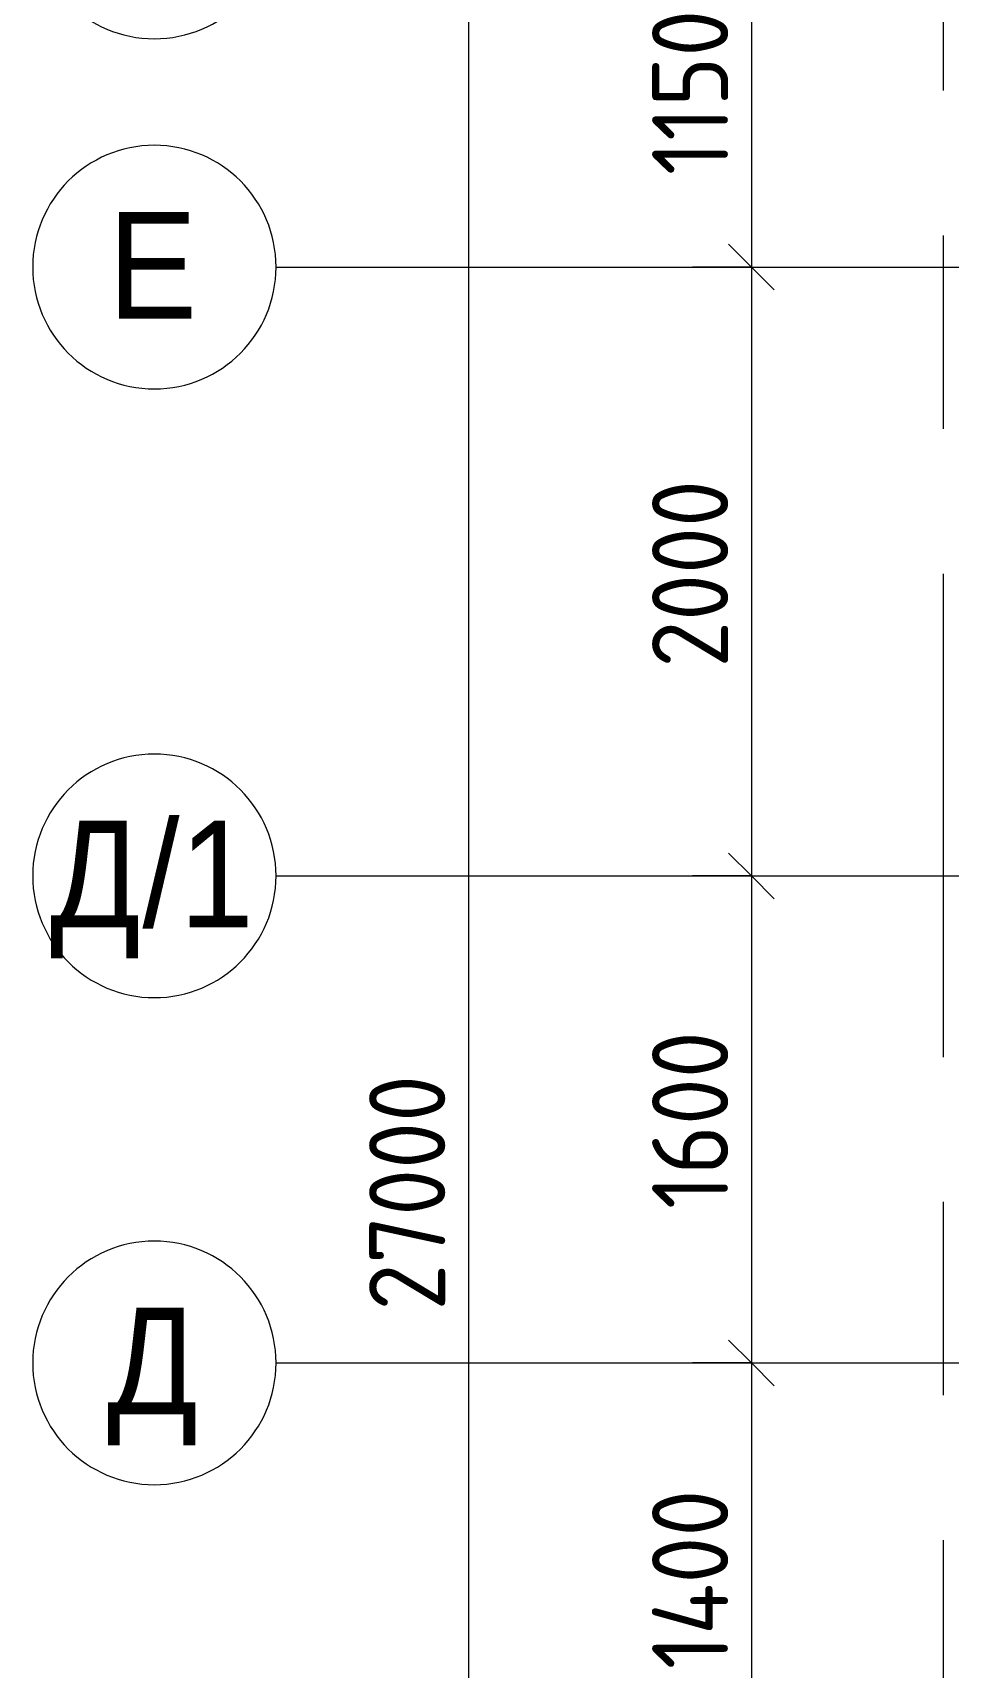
# Model space of a CAD drawing. Header units: millimetres. Extents: x 81566 to 292854, y -8553 to 29000.
# Drawn here: x 81566 to 84575, y 12400 to 17770 of the extents above; entities that cross this region are included whole.
import ezdxf

# ---------------------------------------------------------------- set-up
doc = ezdxf.new("R2010")
doc.units = ezdxf.units.MM
doc.linetypes.add('Осевая', pattern=[3175, 635, -476.25, 1587.5, -476.25])
for name, color, linetype, lineweight in [('A-ANNO-DIMS', 7, 'Continuous', 9), ('A-ANNO-DIMS-100', 7, 'Continuous', 9), ('Оси', 7, 'Continuous', 9), ('Оси-1', 7, 'Continuous', 20), ('Оси-2', 7, 'Осевая', 9)]:
    doc.layers.add(name, color=color, linetype=linetype, lineweight=lineweight)
doc.styles.add('Arial', font='arial.ttf', dxfattribs={"width": 0.9, "height": 350})
doc.styles.add('ISOCPEUR', font='isocpeur.ttf', dxfattribs={"width": 0.9, "height": 250})
doc.dimstyles.new('ISO-2_5_0_9К_БОЛЬШОЙ', dxfattribs={"dimscale": 304.8, "dimtxt": 248.995294, "dimasz": 0.492126, "dimexe": 0.393701, "dimexo": 0.984252, "dimgap": 0, "dimtad": 1, "dimdec": 0, "dimrnd": 10, "dimzin": 0, "dimdsep": 46, "dimtxsty": 'ISOCPEUR', "dimblk1": 'OBLIQUE', "dimblk2": 'OBLIQUE', "dimsah": 1, "dimcen": 0.09, "dimdle": 0.393701, "dimazin": 0, "dimtfac": 1, "dimtdec": 4, "dimtix": 1, "dimtmove": 0, "dimatfit": 3, "dimfxl": 1, "dimtvp": 1, "dimtolj": 1, "dimtzin": 0, "dimarcsym": 2})
doc.dimstyles.new('ISO-2_5_0_9К_БОЛЬШОЙ_1', dxfattribs={"dimscale": 304.8, "dimtxt": 248.995294, "dimasz": 0.492126, "dimexe": 0.393701, "dimexo": 0.984252, "dimgap": 0, "dimtad": 1, "dimdec": 0, "dimrnd": 10, "dimzin": 0, "dimdsep": 46, "dimtxsty": 'ISOCPEUR', "dimblk1": 'OBLIQUE', "dimblk2": 'OBLIQUE', "dimsah": 1, "dimcen": 0.09, "dimdle": 0.393701, "dimazin": 0, "dimtfac": 1, "dimtdec": 4, "dimtix": 1, "dimtmove": 2, "dimatfit": 3, "dimfxl": 1, "dimtvp": 1, "dimtolj": 1, "dimtzin": 0, "dimarcsym": 2})

# ---------------------------------------------------------------- blocks, each defined once
blk = doc.blocks.new('Ось сетки - D8-29747960-План расстановки мебели и оборудования 2 этажа в осях 23-33')
at = {"layer": 'Оси-1'}
for start, end in [(360, 180), (180, 360)]:
    blk.add_arc((0, 0), 4, start, end, dxfattribs=at)
blk = doc.blocks.new('DIMBLOCK4-План расстановки мебели и оборудования 2 этажа в осях 23-33')
at = {"layer": 'A-ANNO-DIMS-100', "lineweight": 20}
for p, q in [((83928.2, 18150), (83853.2, 18225)), ((83928.2, 18150), (84003.2, 18075)), ((83928.2, 17000), (83853.2, 17075)), ((83928.2, 17000), (84003.2, 16925))]:
    blk.add_line(p, q, dxfattribs=at)
at = {"layer": 'A-ANNO-DIMS-100'}
for p, q in [((83734.3, 18150), (84048.2, 18150)), ((83928.2, 18150), (83734.3, 18150)), ((83928.2, 18150), (83928.2, 17000)), ((83734.3, 17000), (84048.2, 17000)), ((83928.2, 17000), (83734.3, 17000))]:
    blk.add_line(p, q, dxfattribs=at)
at = {"layer": 'A-ANNO-DIMS-100', "color": 0, "insert": (83601.6, 17302.1), "char_height": 250, "width": 655.049, "attachment_point": 1, "rotation": 90, "line_spacing_factor": 1.149209, "style": 'ISOCPEUR'}
blk.add_mtext('1150', dxfattribs=at)
blk = doc.blocks.new('_Oblique')
at = {"color": 0, "linetype": 'ByBlock', "lineweight": -2}
blk.add_line((-0.5, -0.5), (0.5, 0.5), dxfattribs=at)
blk = doc.blocks.new('DIMBLOCK5-План расстановки мебели и оборудования 2 этажа в осях 23-33')
at = {"layer": 'A-ANNO-DIMS-100', "lineweight": 20}
for p, q in [((83928.2, 17000), (83853.2, 17075)), ((83928.2, 17000), (84003.2, 16925)), ((83928.2, 15000), (83853.2, 15075)), ((83928.2, 15000), (84003.2, 14925))]:
    blk.add_line(p, q, dxfattribs=at)
at = {"layer": 'A-ANNO-DIMS-100'}
for p, q in [((83734.3, 17000), (84048.2, 17000)), ((83928.2, 17000), (83734.3, 17000)), ((83928.2, 17000), (83928.2, 15000)), ((83734.3, 15000), (84048.2, 15000)), ((83928.2, 15000), (83734.3, 15000))]:
    blk.add_line(p, q, dxfattribs=at)
at = {"layer": 'A-ANNO-DIMS-100', "color": 0, "insert": (83601.6, 15684), "char_height": 250, "width": 758.478, "attachment_point": 1, "rotation": 90, "line_spacing_factor": 1.149209, "style": 'ISOCPEUR'}
blk.add_mtext('2000', dxfattribs=at)
blk = doc.blocks.new('DIMBLOCK6-План расстановки мебели и оборудования 2 этажа в осях 23-33')
at = {"layer": 'A-ANNO-DIMS-100', "lineweight": 20}
for p, q in [((83928.2, 15000), (83853.2, 15075)), ((83928.2, 15000), (84003.2, 14925)), ((83928.2, 13400), (83853.2, 13475)), ((83928.2, 13400), (84003.2, 13325))]:
    blk.add_line(p, q, dxfattribs=at)
at = {"layer": 'A-ANNO-DIMS-100'}
for p, q in [((83734.3, 15000), (84048.2, 15000)), ((83928.2, 15000), (83734.3, 15000)), ((83928.2, 15000), (83928.2, 13400)), ((83734.3, 13400), (84048.2, 13400)), ((83928.2, 13400), (83734.3, 13400))]:
    blk.add_line(p, q, dxfattribs=at)
at = {"layer": 'A-ANNO-DIMS-100', "color": 0, "insert": (83601.6, 13905.5), "char_height": 250, "width": 706.764, "attachment_point": 1, "rotation": 90, "line_spacing_factor": 1.149209, "style": 'ISOCPEUR'}
blk.add_mtext('1600', dxfattribs=at)
blk = doc.blocks.new('DIMBLOCK7-План расстановки мебели и оборудования 2 этажа в осях 23-33')
at = {"layer": 'A-ANNO-DIMS-100', "lineweight": 20}
for p, q in [((83928.2, 13400), (83853.2, 13475)), ((83928.2, 13400), (84003.2, 13325)), ((83928.2, 12000), (83853.2, 12075)), ((83928.2, 12000), (84003.2, 11925))]:
    blk.add_line(p, q, dxfattribs=at)
at = {"layer": 'A-ANNO-DIMS-100'}
for p, q in [((83734.3, 13400), (84048.2, 13400)), ((83928.2, 13400), (83734.3, 13400)), ((83928.2, 13400), (83928.2, 12000)), ((83734.3, 12000), (84048.2, 12000)), ((83928.2, 12000), (83734.3, 12000))]:
    blk.add_line(p, q, dxfattribs=at)
at = {"layer": 'A-ANNO-DIMS-100', "color": 0, "insert": (83601.6, 12393.5), "char_height": 250, "width": 735.494, "attachment_point": 1, "rotation": 90, "line_spacing_factor": 1.149209, "style": 'ISOCPEUR'}
blk.add_mtext('1400', dxfattribs=at)
blk = doc.blocks.new('DIMBLOCK13-План расстановки мебели и оборудования 2 этажа в осях 23-33')
at = {"layer": 'A-ANNO-DIMS-100'}
for p, q in [((82998.3, 27120), (82998.3, -120)), ((82804.3, 27000), (83118.3, 27000)), ((82998.3, 27000), (82804.3, 27000)), ((82804.3, 0), (83118.3, 0)), ((82998.3, 0), (82804.3, 0))]:
    blk.add_line(p, q, dxfattribs=at)
at = {"layer": 'A-ANNO-DIMS-100', "lineweight": 20}
for p, q in [((82998.3, 27000), (82923.3, 27075)), ((82998.3, 27000), (83073.3, 26925)), ((82998.3, 0), (82923.3, 75)), ((82998.3, 0), (83073.3, -75))]:
    blk.add_line(p, q, dxfattribs=at)
at = {"layer": 'A-ANNO-DIMS-100', "color": 0, "insert": (82671.6, 13572), "char_height": 250, "width": 948.097, "attachment_point": 1, "rotation": 90, "line_spacing_factor": 1.149209, "style": 'ISOCPEUR'}
blk.add_mtext('27000', dxfattribs=at)

msp = doc.modelspace()

# ---------------------------------------------------------------- linework, layer by layer
at = {"layer": 'Оси'}
for p, q in [((82365.6, 17000), (84865.6, 17000)), ((82365.6, 15000), (84865.6, 15000)), ((82365.6, 13400), (84865.6, 13400))]:
    msp.add_line(p, q, dxfattribs=at)
at = {"layer": 'Оси-2'}
msp.add_line((84560, 593.7), (84560, 19415.1), dxfattribs=at)

# ---------------------------------------------------------------- block references
at = {"layer": 'Оси-1', "xscale": 99.99999999999993, "yscale": 99.99999999999993, "zscale": 99.99999999999993, "rotation": 269.9999999999994}
for p in [(81965.6, 18150), (81965.6, 17000), (81965.6, 15000), (81965.6, 13400)]:
    msp.add_blockref('Ось сетки - D8-29747960-План расстановки мебели и оборудования 2 этажа в осях 23-33', p, dxfattribs=at)

# ---------------------------------------------------------------- texts
at = {"layer": 'Оси', "char_height": 350, "attachment_point": 1, "style": 'Arial'}
for s, insert, width in [('\\fArial|b0|i0|c204|p34|;\\W.9;Е', (81812.8, 17181), 360.759), ('/1', (81926.1, 15181), 454.557), ('\\fArial|b0|i0|c204|p34|;\\W.9;Д', (81622.5, 15181), 367.975), ('\\fArial|b0|i0|c204|p34|;\\W.9;Д', (81810.1, 13581), 367.975)]:
    msp.add_mtext(s, dxfattribs=dict(at, insert=insert, width=width))

# ---------------------------------------------------------------- dimensions: what is measured, and where the dimension line sits
at = {"layer": 'A-ANNO-DIMS'}
dim = msp.add_linear_dim(base=(82998.3, 0), p1=(83104.3, 27000), p2=(83104.3, 0), angle=90, dimstyle='ISO-2_5_0_9К_БОЛЬШОЙ_1', override={"dimpost": '<>', "dimfxl": 26999.999823}, dxfattribs=at)
dim.commit()
dim.dimension.update_dxf_attribs({"geometry": 'DIMBLOCK13-План расстановки мебели и оборудования 2 этажа в осях 23-33', "text_midpoint": (82838.3, 14046), "dimtype": 160, "text_rotation": 90})
for base, p1, p2, override, picture, middle in [((83928.2, 17000), (84034.3, 18150), (84034.3, 17000), {"dimpost": '<>', "dimfxl": 1150}, 'DIMBLOCK4-План расстановки мебели и оборудования 2 этажа в осях 23-33', (83803.2, 17575)), ((83928.2, 15000), (84034.3, 17000), (84034.3, 15000), {"dimpost": '<>', "dimfxl": 2000.000075}, 'DIMBLOCK5-План расстановки мебели и оборудования 2 этажа в осях 23-33', (83803.2, 16000)), ((83928.2, 13400), (84034.3, 15000), (84034.3, 13400), {"dimpost": '<>', "dimfxl": 1600}, 'DIMBLOCK6-План расстановки мебели и оборудования 2 этажа в осях 23-33', (83803.2, 14200)), ((83928.2, 12000), (84034.3, 13400), (84034.3, 12000), {"dimpost": '<>', "dimfxl": 1399.999995}, 'DIMBLOCK7-План расстановки мебели и оборудования 2 этажа в осях 23-33', (83803.2, 12700))]:
    dim = msp.add_linear_dim(base=base, p1=p1, p2=p2, angle=90, dimstyle='ISO-2_5_0_9К_БОЛЬШОЙ', override=override, dxfattribs=at)
    dim.commit()
    dim.dimension.update_dxf_attribs({"geometry": picture, "text_midpoint": middle})

doc.saveas('drawing.dxf')
